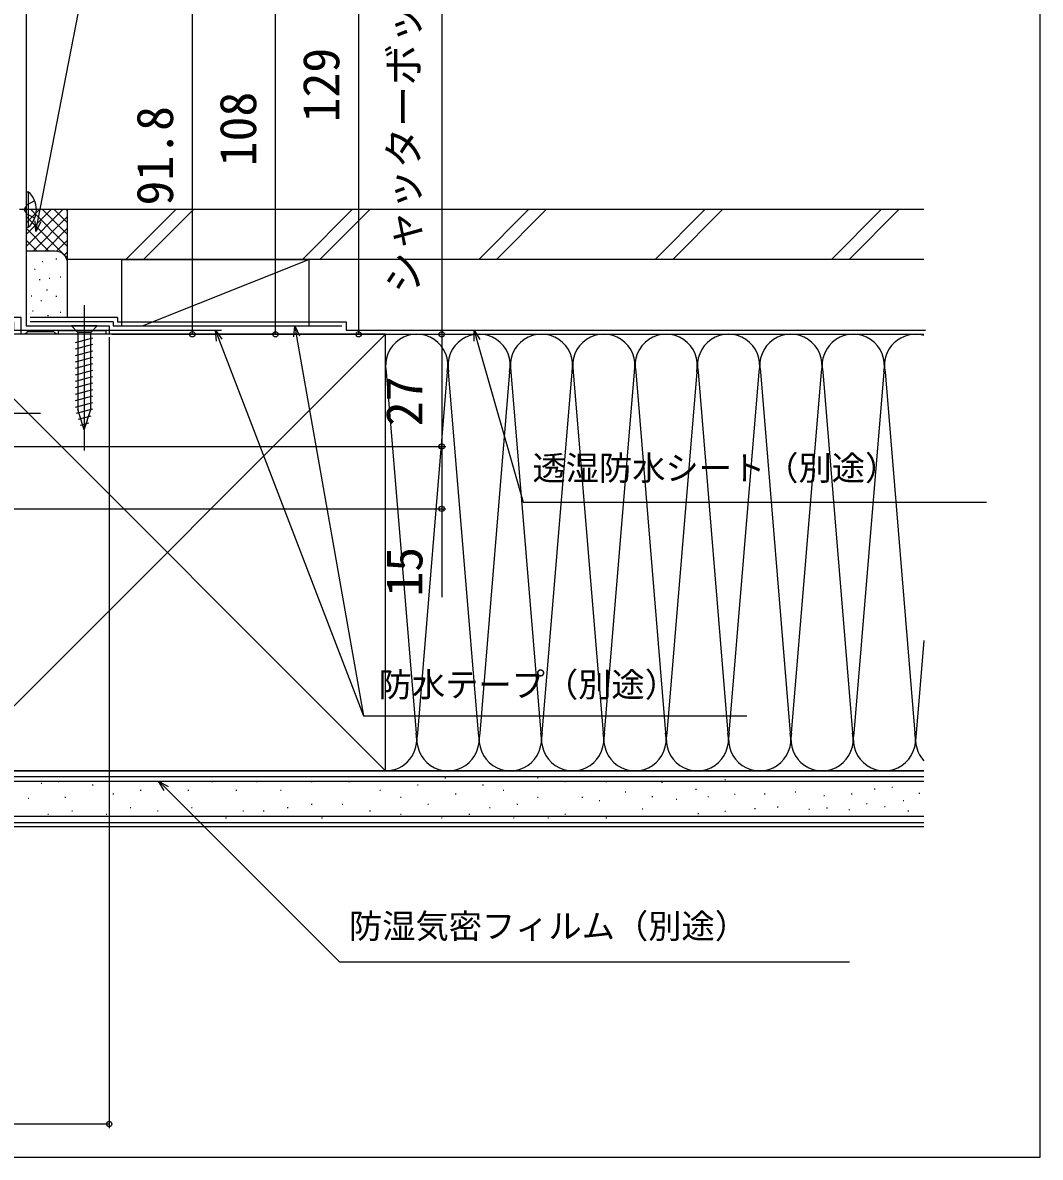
# Model space of a CAD drawing. Units: millimetres, scale not verified. Extents: x -525 to 525, y -782 to 778.
# Drawn here: x 280.2 to 525, y -782.3 to -509.3 of the extents above; entities that cross this region are included whole.
import ezdxf
from ezdxf.enums import TextEntityAlignment as Align

# ---------------------------------------------------------------- set-up
doc = ezdxf.new("R2010")
doc.units = ezdxf.units.MM
doc.header["$LTSCALE"] = 4
for name, color, linetype in [('0-2_YKK_11', 7, 'Continuous'), ('0-5_YKK_13', 4, 'Continuous'), ('0-7_YKK_D', 6, 'Continuous'), ('0-8_YKK_ZWAK', 7, 'Continuous'), ('0-9_YSS_K', 3, 'Continuous'), ('0-A_YSS_KE', 3, 'Continuous')]:
    doc.layers.add(name, color=color, linetype=linetype)
doc.styles.add('ＭＳ ゴシック', font='')
doc.styles.get('ＭＳ ゴシック').set_extended_font_data('MS Gothic')

msp = doc.modelspace()

# ---------------------------------------------------------------- linework, layer by layer
at = {"layer": '0-2_YKK_11'}
msp.add_lwpolyline([(281, -477.3), (281, -582.3), (301, -582.3), (301, -584.3), (300.3, -584.3), (300.3, -583.5), (288.7, -583.5), (288.7, -584.3), (288.3, -584.3), (288, -584), (287.7, -583.7), (281.3, -583.7), (281, -584), (280.7, -584.3), (279.8, -584.3), (279.8, -580.3), (260.9, -580.3)], dxfattribs=at)
at = {"layer": '0-5_YKK_13'}
for p, q in [((281, -550.05), (281, -558.55)), ((281, -550.05), (281.509, -550.05)), ((281.509, -550.05), (281.509, -558.55)), ((281, -552.3), (281, -556.3)), ((284.491, -554.3), (279.405, -554.3)), ((281, -558.55), (281.509, -558.55)), ((295, -577.3), (295, -612.3)), ((298.1, -582.3), (291.9, -582.3)), ((291.9, -582.3), (293.45, -583.85)), ((293.45, -583.85), (293.45, -602.384)), ((296.55, -583.85), (293.45, -583.85)), ((298.1, -582.3), (296.55, -583.85)), ((296.55, -602.384), (296.55, -583.85)), ((292.9, -586.276), (297.1, -585.151)), ((292.9, -587.829), (297.1, -586.704)), ((292.9, -589.382), (297.1, -588.257)), ((292.9, -590.935), (297.1, -589.81)), ((292.9, -592.488), (297.1, -591.363)), ((292.9, -594.041), (297.1, -592.916)), ((292.9, -595.594), (297.1, -594.469)), ((292.9, -597.147), (297.1, -596.021)), ((292.9, -598.7), (297.1, -597.574)), ((292.9, -600.253), (297.1, -599.127)), ((292.9, -601.806), (297.1, -600.68)), ((293.159, -603.289), (297.1, -602.233)), ((295, -607.3), (293.45, -602.384)), ((295, -607.3), (296.55, -602.384)), ((234.5, -603.299), (284.5, -603.299)), ((293.61, -604.721), (296.646, -603.908)), ((294.062, -606.153), (296.112, -605.604))]:
    msp.add_line(p, q, dxfattribs=at)
for points in [[(283.096, -552.225), (281.189, -553.155), (280.58, -554.3)], [(283.096, -556.375), (281.189, -555.445), (280.58, -554.3)]]:
    msp.add_lwpolyline(points, dxfattribs=at)
msp.add_arc((277.969, -554.3), 5.531, 309.79413, 50.20587, dxfattribs=at)
at = {"layer": '0-7_YKK_D'}
for p, q in [((381, -389.3), (381, -584.3)), ((361, -455.3), (361, -584.3)), ((341, -584.3), (341, -476.3)), ((321, -492.5), (321, -584.3)), ((301, -585), (301, -775.3)), ((301.7, -584.3), (362, -584.3)), ((301.7, -584.3), (342, -584.3)), ((301.7, -584.3), (382, -584.3)), ((301.7, -584.3), (382, -584.3)), ((381, -584.3), (381, -611.3)), ((250.7, -611.3), (382, -611.3)), ((250.7, -611.3), (382, -611.3)), ((233.2, -626.3), (382, -626.3)), ((301, -774.3), (250, -774.3))]:
    msp.add_line(p, q, dxfattribs=at)
for points in [[(283.384, -559.618), (283.871, -557.115), (320.029, -371.099), (405.389, -371.099)], [(284.542, -557.245), (283.384, -559.618), (283.2, -556.984)], [(326.836, -585.93), (326.56, -583.305), (328.112, -585.441)], [(326.56, -583.305), (327.474, -585.686), (362.193, -676.131), (454.414, -676.131)], [(345.418, -584.931), (345.648, -582.301), (346.764, -584.694)], [(345.648, -582.301), (346.091, -584.813), (362.193, -676.131)], [(388.814, -585.945), (388.768, -583.305), (390.128, -585.568)], [(388.768, -583.305), (389.471, -585.756), (400.625, -624.654), (512.035, -624.654)], [(381, -611.3), (381, -626.3), (381, -647.577)], [(314.22, -694.086), (312.9, -691.8), (315.186, -693.12)], [(312.9, -691.8), (314.703, -693.603), (356.4, -735.3), (479.099, -735.3)]]:
    msp.add_lwpolyline(points, dxfattribs=at)
for centre in [(321, -584.3), (341, -584.3), (361, -584.3), (381, -584.3), (381, -584.3), (381, -611.3), (381, -611.3), (381, -626.3), (301, -774.3)]:
    msp.add_circle(centre, 0.637, dxfattribs=at)
at = {"layer": '0-8_YKK_ZWAK'}
msp.add_lwpolyline([(-525, -782.3), (525, -782.3), (525, 747.7)], dxfattribs=at)
at = {"layer": '0-9_YSS_K'}
for p, q in [((291, -554.3), (281, -554.3)), ((281, -563.158), (289.858, -554.3)), ((281, -560.329), (287.029, -554.3)), ((281, -557.501), (284.201, -554.3)), ((281, -555.986), (291, -565.986)), ((282.142, -554.3), (291, -563.158)), ((282.686, -564.3), (291, -555.986)), ((284.971, -554.3), (291, -560.329)), ((287.799, -554.3), (291, -557.501)), ((290.627, -554.3), (291, -554.672)), ((291, -567.3), (291, -554.3)), ((305.042, -566.3), (317.042, -554.3)), ((321.285, -554.3), (309.285, -566.3)), ((347.469, -566.3), (359.469, -554.3)), ((351.711, -566.3), (363.711, -554.3)), ((389.895, -566.3), (401.895, -554.3)), ((394.138, -566.3), (406.138, -554.3)), ((432.321, -566.3), (444.321, -554.3)), ((436.564, -566.3), (448.564, -554.3)), ((474.748, -566.3), (486.748, -554.3)), ((478.99, -566.3), (490.99, -554.3)), ((281, -558.814), (286.485, -564.3)), ((285.515, -564.3), (291, -558.814)), ((281, -561.643), (283.657, -564.3)), ((288.325, -564.317), (291, -561.643)), ((288, -564.3), (281, -564.3)), ((290.205, -565.266), (291, -564.471)), ((284.857, -566.795), (285.057, -566.795)), ((288.195, -566.127), (288.395, -566.127)), ((291, -580.3), (291, -567.3)), ((304, -566.3), (304, -582.301)), ((304, -566.3), (349, -566.3)), ((308.996, -582.301), (349, -566.3)), ((349, -566.3), (349, -582.301)), ((283.001, -568.626), (283.201, -568.626)), ((289.196, -570.467), (289.396, -570.467)), ((284.189, -571.135), (284.389, -571.135)), ((286.526, -570.801), (286.726, -570.801)), ((282.216, -575.055), (282.416, -575.055)), ((285.923, -573.594), (286.123, -573.594)), ((288.195, -575.14), (288.395, -575.14)), ((282.52, -578.648), (282.72, -578.648)), ((284.523, -576.142), (284.723, -576.142)), ((286.192, -579.814), (286.392, -579.814)), ((289.196, -578.982), (289.396, -578.982)), ((262.5, -689.3), (367.5, -584.3)), ((262.5, -584.3), (367.5, -689.3)), ((288, -584.3), (280.8, -584.3)), ((349, -584.3), (304, -584.3)), ((367.5, -584.3), (496.999, -584.3)), ((367.658, -593.331), (374.842, -680.268)), ((382.342, -593.331), (375.158, -680.268)), ((389.842, -680.268), (382.658, -593.331)), ((397.342, -593.331), (390.158, -680.268)), ((397.658, -593.331), (404.842, -680.268)), ((405.158, -680.268), (412.342, -593.331)), ((412.658, -593.331), (419.842, -680.268)), ((420.158, -680.268), (427.342, -593.331)), ((427.658, -593.331), (434.994, -682.106)), ((442.342, -593.331), (435.158, -680.268)), ((442.658, -593.331), (449.842, -680.268)), ((450.158, -680.268), (457.342, -593.331)), ((457.658, -593.331), (464.842, -680.268)), ((465.158, -680.268), (472.342, -593.331)), ((472.658, -593.331), (479.994, -682.106)), ((487.342, -593.331), (480.158, -680.268)), ((487.658, -593.331), (494.842, -680.268)), ((496.999, -657.99), (495.158, -680.268)), ((367.5, -689.3), (496.999, -689.3)), ((496.999, -690.8), (250, -690.8)), ((284.608, -692.299), (284.808, -692.299)), ((288.699, -691.866), (288.899, -691.866)), ((296.94, -692.69), (297.14, -692.69)), ((313.424, -691.866), (313.624, -691.866)), ((325.717, -691.866), (325.917, -691.866)), ((336.431, -691.866), (336.631, -691.866)), ((349.618, -691.866), (349.818, -691.866)), ((358.684, -691.866), (358.884, -691.866)), ((375.167, -692.69), (375.367, -692.69)), ((381.76, -691.041), (381.96, -691.041)), ((390.826, -692.69), (391.026, -692.69)), ((404.013, -691.041), (404.213, -691.041)), ((410.606, -691.866), (410.806, -691.866)), ((420.496, -691.866), (420.696, -691.866)), ((433.884, -692.017), (434.084, -692.017)), ((449.075, -691.433), (449.275, -691.433)), ((489.246, -693.247), (489.446, -693.247)), ((281.49, -695.917), (281.69, -695.917)), ((290.347, -695.662), (290.547, -695.662)), ((301.885, -694.838), (302.085, -694.838)), ((308.479, -694.014), (308.679, -694.014)), ((319.948, -694.014), (320.148, -694.014)), ((331.487, -694.014), (331.686, -694.014)), ((342.201, -694.014), (342.401, -694.014)), ((366.101, -694.014), (366.301, -694.014)), ((371.046, -695.662), (371.246, -695.662)), ((384.233, -694.838), (384.433, -694.838)), ((395.771, -694.014), (395.971, -694.014)), ((404.013, -695.662), (404.213, -695.662)), ((414.727, -695.662), (414.927, -695.662)), ((425.12, -694.354), (425.32, -694.354)), ((431.547, -695.522), (431.747, -695.522)), ((442.063, -693.77), (442.263, -693.77)), ((444.985, -695.522), (445.185, -695.522)), ((451.412, -694.938), (451.612, -694.938)), ((458.591, -694.878), (458.791, -694.878)), ((466.017, -694.356), (466.217, -694.356)), ((472.921, -695.268), (473.121, -695.268)), ((479.516, -694.844), (479.716, -694.844)), ((485.035, -693.683), (485.235, -693.683)), ((495.782, -694.699), (495.982, -694.699)), ((306.006, -698.135), (306.206, -698.135)), ((320.772, -698.135), (320.972, -698.135)), ((343.849, -698.135), (344.049, -698.135)), ((349.618, -697.311), (349.818, -697.311)), ((357.035, -697.311), (357.235, -697.311)), ((377.639, -697.311), (377.839, -697.311)), ((392.474, -698.135), (392.674, -698.135)), ((399.068, -697.311), (399.268, -697.311)), ((418.847, -696.486), (419.047, -696.486)), ((429.209, -698.444), (429.409, -698.444)), ((437.389, -696.107), (437.589, -696.107)), ((456.246, -698.395), (456.446, -698.395)), ((461.717, -698.004), (461.917, -698.004)), ((469.274, -698.525), (469.474, -698.525)), ((473.573, -698.265), (473.773, -698.265)), ((478.935, -698.621), (479.135, -698.621)), ((483.147, -697.168), (483.347, -697.168)), ((487.504, -697.894), (487.704, -697.894)), ((492.006, -696.442), (492.206, -696.442)), ((496.999, -700.3), (250, -700.3)), ((281.3, -700.205), (281.5, -700.205)), ((286.226, -699.783), (286.426, -699.783)), ((291.996, -698.959), (292.195, -698.959)), ((300.237, -699.783), (300.437, -699.783)), ((312.599, -698.959), (312.799, -698.959)), ((329.014, -700.607), (329.214, -700.607)), ((333.135, -698.959), (333.335, -698.959)), ((338.08, -698.959), (338.28, -698.959)), ((352.09, -700.607), (352.29, -700.607)), ((363.629, -698.959), (363.829, -698.959)), ((371.046, -699.783), (371.246, -699.783)), ((380.936, -700.607), (381.136, -700.607)), ((387.529, -699.783), (387.729, -699.783)), ((398.243, -700.607), (398.443, -700.607)), ((406.485, -700.607), (406.685, -700.607)), ((410.606, -699.783), (410.806, -699.783)), ((420.496, -700.607), (420.696, -700.607)), ((442.648, -699.612), (442.848, -699.612)), ((449.075, -699.028), (449.275, -699.028)), ((493.168, -698.911), (493.368, -698.911)), ((496.999, -702.8), (250, -702.8))]:
    msp.add_line(p, q, dxfattribs=at)
for centre, radius, start, end in [((288, -567.3), 3, 0, 90), ((375, -591.8), 7.5, 348.21649, 191.78353), ((390, -591.8), 7.5, 348.21649, 191.78353), ((405, -591.8), 7.5, 348.21649, 191.78353), ((420, -591.8), 7.5, 348.21648, 191.78353), ((435, -591.8), 7.5, 348.21649, 191.78353), ((450, -591.8), 7.5, 348.21649, 191.78353), ((465, -591.8), 7.5, 348.21648, 191.78353), ((480, -591.8), 7.5, 348.21649, 191.78353), ((495, -591.8), 7.5, 74.54216, 191.78353), ((367.5, -681.8), 7.5, 270, 11.78354), ((382.5, -681.8), 7.5, 168.21646, 11.78354), ((397.5, -681.8), 7.5, 168.21646, 11.78354), ((412.5, -681.8), 7.5, 168.21646, 11.78354), ((427.5, -681.8), 7.5, 168.21646, 11.78364), ((442.5, -681.8), 7.5, 168.21646, 11.78354), ((457.5, -681.8), 7.5, 168.21646, 11.78354), ((472.5, -681.8), 7.5, 168.21646, 11.78364), ((487.5, -681.8), 7.5, 168.21646, 11.78354), ((502.5, -681.8), 7.5, 168.21646, 222.82183)]:
    msp.add_arc(centre, radius, start, end, dxfattribs=at)
at = {"layer": '0-A_YSS_KE'}
for p, q in [((496.999, -554.3), (291, -554.3)), ((302.995, -580.301), (281.991, -580.301)), ((301.995, -581.301), (281.991, -581.301)), ((302.995, -580.301), (302.995, -581.301)), ((357.995, -583.305), (497.411, -583.305)), ((496.999, -689.3), (250, -689.3)), ((250, -691.8), (496.999, -691.8)), ((496.999, -701.8), (250, -701.8))]:
    msp.add_line(p, q, dxfattribs=at)
for points in [[(496.999, -566.3), (291, -566.3), (291, -554.3)], [(278, -581.305), (278, -583.305), (328, -583.305)], [(301.995, -581.301), (301.995, -582.301), (356.995, -582.301)], [(302.995, -581.301), (357.995, -581.301), (357.995, -583.305)]]:
    msp.add_lwpolyline(points, dxfattribs=at)
msp.add_lwpolyline([(367.5, -689.3), (367.5, -584.3), (262.5, -584.3), (262.5, -689.3)], close=True, dxfattribs=at)

# ---------------------------------------------------------------- texts
at = {"layer": '0-7_YKK_D', "style": 'ＭＳ ゴシック'}
for s, height, p in [('シャッターボックス出幅＝195', 7.331, (377.693, -574.47)), ('129', 8.798, (359, -533.334)), ('108', 8.798, (339, -543.902)), ('91.8', 8.798, (319, -553.332)), ('27', 8.798, (379, -606.425)), ('15', 8.798, (379, -647.418))]:
    msp.add_text(s, height=height, rotation=90, dxfattribs=at).set_placement(p, align=Align.BOTTOM_LEFT)
for s, p in [('透湿防水シート（別途）', (402.827, -621.171)), ('防水テープ（別途）', (365.831, -673.278)), ('防湿気密フィルム（別途）', (358.681, -731.375))]:
    msp.add_text(s, height=5.865, dxfattribs=at).set_placement(p, align=Align.BOTTOM_LEFT)

doc.saveas('drawing.dxf')
